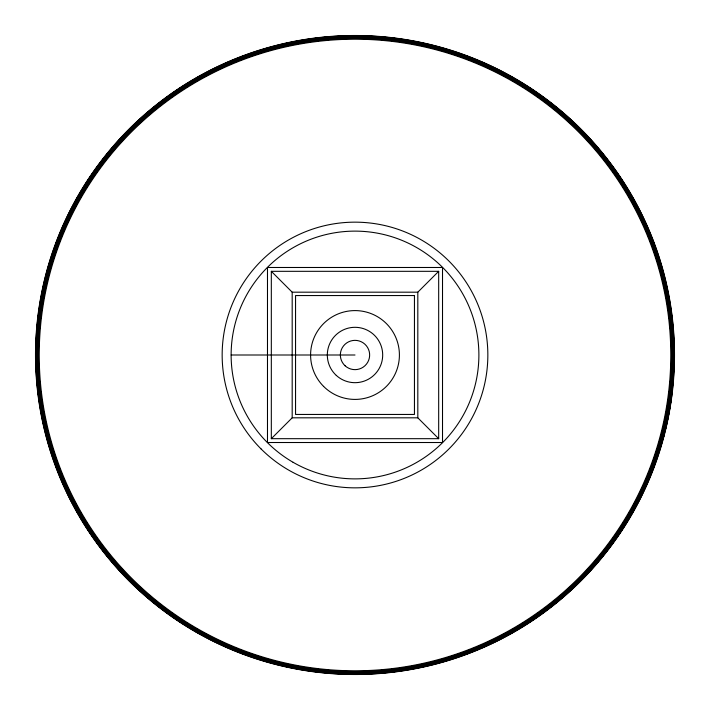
<?xml version="1.0" encoding="UTF-8"?>
<svg xmlns="http://www.w3.org/2000/svg" width="710" height="710" viewBox="0 0 710 710"><rect width="100%" height="100%" fill="white"/><g stroke="black" fill="none" stroke-linecap="round" stroke-linejoin="round"><path stroke-width="1.06" d="M271.318 438.682L292.183 417.817L292.183 292.183L271.318 271.318L438.682 271.318L438.682 438.682L271.318 438.682L271.318 271.318M438.682 438.682L417.817 417.817L417.817 292.183L438.682 271.318M292.183 292.183L417.817 292.183M231.185 355L355 355M292.183 417.817L417.817 417.817M671.66 395.577A319.252 319.252 0 0 1 671.225 398.86M670.914 401.052A319.252 319.252 0 0 1 670.417 404.336M670.062 406.51A319.252 319.252 0 0 1 669.512 409.785M669.131 411.96A319.252 319.252 0 0 1 667.435 420.604M666.974 422.752A319.252 319.252 0 0 1 666.264 425.964M665.767 428.103A319.252 319.252 0 0 1 665.004 431.298M664.471 433.411A319.252 319.252 0 0 1 663.655 436.579M619.448 532.917A318.728 318.728 0 0 1 618.215 534.736M607.858 549.025A318.728 318.728 0 0 1 606.509 550.774M550.774 606.509A318.728 318.728 0 0 1 549.025 607.858M534.736 618.215A318.728 318.728 0 0 1 532.917 619.448M177.083 619.448A318.728 318.728 0 0 1 175.263 618.215M160.975 607.858A318.728 318.728 0 0 1 159.226 606.509M103.491 550.774A318.728 318.728 0 0 1 102.142 549.025M91.785 534.736A318.728 318.728 0 0 1 90.552 532.917M90.552 177.083A318.728 318.728 0 0 1 91.785 175.263M102.142 160.975A318.728 318.728 0 0 1 103.491 159.226M159.226 103.491A318.728 318.728 0 0 1 160.975 102.142M175.263 91.785A318.728 318.728 0 0 1 177.083 90.552M532.917 90.552A318.728 318.728 0 0 1 534.736 91.785M549.025 102.142A318.728 318.728 0 0 1 550.774 103.491M606.509 159.226A318.728 318.728 0 0 1 607.858 160.975M618.215 175.263A318.728 318.728 0 0 1 619.448 177.083M442.516 267.484L267.484 267.484L267.484 442.516L442.516 442.516L442.516 267.484M414.445 295.555L295.555 295.555L295.555 414.445L414.445 414.445L414.445 295.555M323.6 386.4A44.402 44.402 0 0 0 397.893 366.493A44.402 44.402 0 0 0 343.507 312.107A44.402 44.402 0 0 0 323.6 386.4M129.255 580.745A319.252 319.252 0 0 0 663.371 437.626A319.252 319.252 0 0 0 272.374 46.629A319.252 319.252 0 0 0 129.255 580.745M195.25 631.696A319.5 319.5 0 0 0 674.5 355A319.5 319.5 0 0 0 195.25 78.304A319.5 319.5 0 0 0 195.25 631.696M129.442 580.558A318.985 318.985 0 0 0 663.122 437.564A318.985 318.985 0 0 0 272.436 46.878A318.985 318.985 0 0 0 129.442 580.558M195.676 630.959A318.648 318.648 0 0 0 673.648 355A318.648 318.648 0 0 0 195.676 79.041A318.648 318.648 0 0 0 195.676 630.959M195.889 630.595A318.231 318.231 0 0 0 673.231 355A318.231 318.231 0 0 0 195.889 79.405A318.231 318.231 0 0 0 195.889 630.595M196.137 630.16A317.725 317.725 0 0 0 672.725 355A317.725 317.725 0 0 0 196.137 79.839A317.725 317.725 0 0 0 196.137 630.16M196.421 629.663A317.157 317.157 0 0 0 672.157 355A317.157 317.157 0 0 0 196.421 80.336A317.157 317.157 0 0 0 196.421 629.663M131.19 578.81A316.509 316.509 0 0 0 660.726 436.916A316.509 316.509 0 0 0 273.084 49.274A316.509 316.509 0 0 0 131.19 578.81M197.105 628.483A315.799 315.799 0 0 0 670.799 355A315.799 315.799 0 0 0 197.105 81.517A315.799 315.799 0 0 0 197.105 628.483M261.067 448.933A132.841 132.841 0 0 0 483.315 389.382A132.841 132.841 0 0 0 320.618 226.685A132.841 132.841 0 0 0 261.067 448.933M293.061 462.281A123.886 123.886 0 0 0 478.886 355A123.886 123.886 0 0 0 293.061 247.719A123.886 123.886 0 0 0 293.061 462.281M336.291 375.404A27.69 27.69 0 0 0 382.033 360.999A27.69 27.69 0 0 0 346.684 328.588A27.69 27.69 0 0 0 336.291 375.404M345.104 365.792A14.644 14.644 0 0 0 369.298 358.177A14.644 14.644 0 0 0 350.598 341.031A14.644 14.644 0 0 0 345.104 365.792"/></g></svg>
